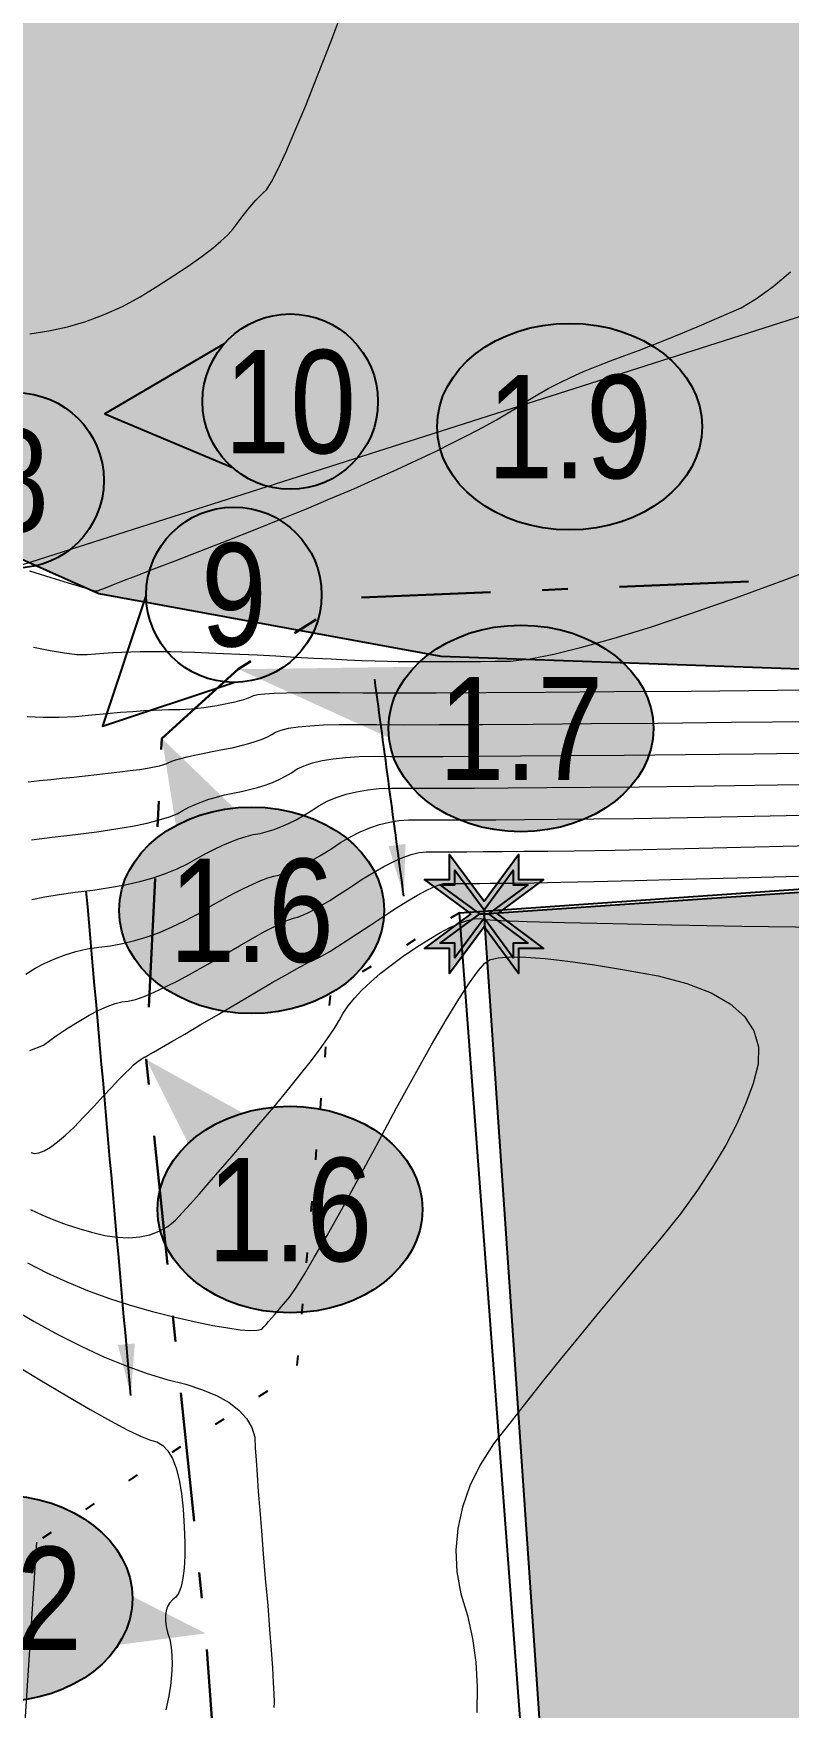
# Model space of a CAD drawing. Extents: x -19176 to -17597, y 5652440 to 5654285.
# Drawn here: x -17832.61 to -17825.31, y 5653140.48 to 5653156.69 of the extents above; entities that cross this region are included whole.
import ezdxf
from ezdxf.enums import TextEntityAlignment as Align

# ---------------------------------------------------------------- set-up
doc = ezdxf.new("R2010")
doc.units = 0
doc.header["$LTSCALE"] = 5
doc.linetypes.add('CENTERLINEX3', pattern=[5, 2.5, -1, 0.5, -1])
doc.linetypes.add('foc-TOPO', pattern=[1, 0.2, -0.8])
for name, color, linetype in [('AS-FENCE-DASH', 48, 'foc-FENCE-DASH'), ('AS-ROADS', 254, 'Continuous'), ('CG-NOTES', 7, 'Continuous'), ('L-MON', 1, 'Continuous'), ('P-ELEVATION', 7, 'Continuous'), ('P-PROPOSED', 10, 'Continuous'), ('P-PROPOSED-H', 21, 'Continuous'), ('T-LOW-AREA', 48, 'foc-TOPO')]:
    doc.layers.add(name, color=color, linetype=linetype)
for name, color, linetype, lineweight, true_color in [('AS-STORM', 7, 'foc-STORM', 9, 0x29a300), ('C-TOPO-MAJR', 7, 'Continuous', 15, 0xd3aa5f), ('C-TOPO-MINR', 7, 'Continuous', 13, 0xe9d5af), ('EXISTING PIPE IP', 7, 'CENTERLINEX3', 30, 0x3800e0)]:
    doc.layers.add(name, color=color, linetype=linetype, lineweight=lineweight, true_color=true_color)
doc.layers.add('T-ELEVATION', color=48, linetype='Continuous', lineweight=18)
doc.styles.add('0.50', font='ARIALN.TTF', dxfattribs={"height": 0.5})
doc.styles.add('80', font='ARIALN.TTF', dxfattribs={"height": 10})
doc.styles.add('80L', font='ARIALN.TTF', dxfattribs={"height": 10})
doc.styles.add('foc-LtypeFont', font='ARIALN.TTF', dxfattribs={"height": 7.35})
doc.linetypes.add('foc-FENCE-DASH', pattern='A,0.5,-0.5,1,-0.5,1,-0.5,1,-0.5,1,-0.5,["X",foc-LtypeFont,S=0.2,R=0,X=-0.625,Y=-0.75],-0.5', length=7.5)
doc.linetypes.add('foc-STORM', pattern='A,10,-1,["ST",foc-LtypeFont,S=0.2,R=0,X=-0.5,Y=-0.75],-2.75', length=13.75)
doc.linetypes.add('foc-TOPO-flowdirection-NOLINE', pattern='A,0,[">",foc-LtypeFont,S=0.3,R=0,X=0,Y=-0.945],-20,[">",foc-LtypeFont,S=0.3,R=0,X=0,Y=-0.945],0', length=20)
doc.dimstyles.new('Compass 250', dxfattribs={"dimscale": 0.25, "dimtxt": 0.45, "dimasz": 2, "dimexe": 0.2, "dimexo": 0.0625, "dimgap": 0.5, "dimtad": 0, "dimtih": 1, "dimtoh": 1, "dimzin": 0, "dimdsep": 46, "dimtxsty": '0.50', "dimcen": 0.1, "dimse1": 1, "dimse2": 1, "dimclrd": 256, "dimclrt": 256, "dimaunit": 1, "dimadec": 4, "dimazin": 0, "dimtfac": 0.06, "dimtofl": 0, "dimtmove": 0, "dimatfit": 0, "dimfxl": 0.2, "dimtolj": 1, "dimtzin": 0, "dimlwd": -1, "dimarcsym": 0})

# ---------------------------------------------------------------- blocks, each defined once
blk = doc.blocks.new('TEMP')
h = blk.add_hatch(color=255)
h.dxf.hatch_style = 1
h.paths.add_polyline_path([(0, 0.251), (-0.666, 1.152), (-0.666, 0.666), (-1.152, 0.666), (-0.251, 0), (-1.152, -0.666), (-0.666, -0.666), (-0.666, -1.152), (0, -0.251), (0.666, -1.152), (0.666, -0.666), (1.152, -0.666), (0.251, 0), (1.152, 0.666), (0.666, 0.666), (0.666, 1.152)])
h.paths.add_polyline_path([(0.566, 0.849), (0.566, 0.566), (0.849, 0.566), (0.083, 0), (0.849, -0.566), (0.566, -0.566), (0.566, -0.849), (0, -0.083), (-0.566, -0.849), (-0.566, -0.566), (-0.849, -0.566), (-0.083, 0), (-0.849, 0.566), (-0.566, 0.566), (-0.566, 0.849), (0, 0.083)], flags=16)
h = blk.add_hatch(color=1)
h.dxf.hatch_style = 1
h.paths.add_polyline_path([(0, 0.083), (-0.566, 0.849), (-0.566, 0.566), (-0.849, 0.566), (-0.083, 0), (-0.849, -0.566), (-0.566, -0.566), (-0.566, -0.849), (0, -0.083), (0.566, -0.849), (0.566, -0.566), (0.849, -0.566), (0.083, 0), (0.849, 0.566), (0.566, 0.566), (0.566, 0.849)])
at = {"color": 1}
for p, q in [((-0.083, 0), (0.083, 0)), ((0, 0.083), (0, -0.083))]:
    blk.add_line(p, q, dxfattribs=at)
at = {"color": 255, "flags": 128}
blk.add_lwpolyline([(-0.251, 0), (-1.152, 0.666), (-0.666, 0.666), (-0.666, 1.152), (0, 0.251), (0.666, 1.152), (0.666, 0.666), (1.152, 0.666), (0.251, 0), (1.152, -0.666), (0.666, -0.666), (0.666, -1.152), (0, -0.251), (-0.666, -1.152), (-0.666, -0.666), (-1.152, -0.666)], close=True, dxfattribs=at)
at = {"color": 1, "flags": 128}
blk.add_lwpolyline([(-0.083, 0), (-0.849, 0.566), (-0.566, 0.566), (-0.566, 0.849), (0, 0.083), (0.566, 0.849), (0.566, 0.566), (0.849, 0.566), (0.083, 0), (0.849, -0.566), (0.566, -0.566), (0.566, -0.849), (0, -0.083), (-0.566, -0.849), (-0.566, -0.566), (-0.849, -0.566)], close=True, dxfattribs=at)
blk = doc.blocks.new('*U32')
at = {"layer": 'CG-NOTES', "color": 182}
blk.add_lwpolyline([(-1.55, 8.34), (-14.84, 10.18), (-8.34, -1.55)], dxfattribs=at)
blk.add_circle((0, 0), 8.49, dxfattribs=at)
at = {"color": 182, "style": '80L'}
blk.add_attdef('#', text='', height=10, dxfattribs=at).set_placement((0, 0), align=Align.MIDDLE_CENTER)
blk = doc.blocks.new('*U33')
at = {"layer": 'CG-NOTES', "color": 182}
blk.add_lwpolyline([(-8.49, 0), (-12.73, -12.73), (0, -8.49)], dxfattribs=at)
blk.add_circle((0, 0), 8.49, dxfattribs=at)
at = {"color": 182, "style": '80L'}
blk.add_attdef('#', text='', height=10, dxfattribs=at).set_placement((0, 0), align=Align.MIDDLE_CENTER)
blk = doc.blocks.new('*U34')
at = {"layer": 'CG-NOTES', "color": 182}
blk.add_lwpolyline([(-6.38, 5.6), (-17.96, -1.17), (-5.6, -6.38)], dxfattribs=at)
blk.add_circle((0, 0), 8.49, dxfattribs=at)
at = {"color": 182, "style": '80L'}
blk.add_attdef('#', text='', height=10, dxfattribs=at).set_placement((0, 0), align=Align.MIDDLE_CENTER)
blk = doc.blocks.new('*U54')
at = {"layer": 'P-ELEVATION'}
h = blk.add_hatch(color=111, dxfattribs=at)
h.dxf.hatch_style = 1
edge = h.paths.add_edge_path()
edge.add_ellipse((0, 0), major_axis=(-12.83, 0), ratio=0.779302, start_angle=0, end_angle=360)
at = {"layer": 'P-ELEVATION', "color": 7, "flags": 128}
blk.add_lwpolyline([(0, 0, 12.5, 0, 0), (19.92, -3.39, 0, 0, 0)], format="xyseb", dxfattribs=at)
at = {"layer": 'P-ELEVATION', "color": 7}
blk.add_ellipse((0, 0), major_axis=(-12.83, 0), ratio=0.779302, dxfattribs=at)
at = {"layer": 'P-ELEVATION', "style": '80'}
blk.add_attdef('ELEVATION', text='', height=10, dxfattribs=at).set_placement((0, 0), align=Align.MIDDLE_CENTER)
blk = doc.blocks.new('*U61')
at = {"layer": 'P-ELEVATION'}
h = blk.add_hatch(color=111, dxfattribs=at)
h.dxf.hatch_style = 1
edge = h.paths.add_edge_path()
edge.add_ellipse((0, 0), major_axis=(-12.83, 0), ratio=0.779302, start_angle=0, end_angle=360)
at = {"layer": 'P-ELEVATION', "color": 7, "flags": 128}
blk.add_lwpolyline([(0, 0, 12.5, 0, 0), (-13.91, 14.52, 0, 0, 0)], format="xyseb", dxfattribs=at)
at = {"layer": 'P-ELEVATION', "color": 7}
blk.add_ellipse((0, 0), major_axis=(-12.83, 0), ratio=0.779302, dxfattribs=at)
at = {"layer": 'P-ELEVATION', "style": '80'}
blk.add_attdef('ELEVATION', text='', height=10, dxfattribs=at).set_placement((0, 0), align=Align.MIDDLE_CENTER)
blk = doc.blocks.new('*U60')
at = {"layer": 'P-ELEVATION'}
h = blk.add_hatch(color=111, dxfattribs=at)
h.dxf.hatch_style = 1
edge = h.paths.add_edge_path()
edge.add_ellipse((0, 0), major_axis=(-12.83, 0), ratio=0.779302, start_angle=0, end_angle=360)
at = {"layer": 'P-ELEVATION', "color": 7, "flags": 128}
blk.add_lwpolyline([(0, 0, 12.5, 0, 0), (-8.68, 16.65, 0, 0, 0)], format="xyseb", dxfattribs=at)
at = {"layer": 'P-ELEVATION', "color": 7}
blk.add_ellipse((0, 0), major_axis=(-12.83, 0), ratio=0.779302, dxfattribs=at)
at = {"layer": 'P-ELEVATION', "style": '80'}
blk.add_attdef('ELEVATION', text='', height=10, dxfattribs=at).set_placement((0, 0), align=Align.MIDDLE_CENTER)
blk = doc.blocks.new('*U59')
at = {"layer": 'P-ELEVATION'}
h = blk.add_hatch(color=111, dxfattribs=at)
h.dxf.hatch_style = 1
edge = h.paths.add_edge_path()
edge.add_ellipse((0, 0), major_axis=(-12.83, 0), ratio=0.779302, start_angle=0, end_angle=360)
at = {"layer": 'P-ELEVATION', "color": 7, "flags": 128}
blk.add_lwpolyline([(0, 0, 12.5, 0, 0), (-27.35, 5.74, 0, 0, 0)], format="xyseb", dxfattribs=at)
at = {"layer": 'P-ELEVATION', "color": 7}
blk.add_ellipse((0, 0), major_axis=(-12.83, 0), ratio=0.779302, dxfattribs=at)
at = {"layer": 'P-ELEVATION', "style": '80'}
blk.add_attdef('ELEVATION', text='', height=10, dxfattribs=at).set_placement((0, 0), align=Align.MIDDLE_CENTER)
blk = doc.blocks.new('*U58')
at = {"layer": 'P-ELEVATION'}
h = blk.add_hatch(color=111, dxfattribs=at)
h.dxf.hatch_style = 1
edge = h.paths.add_edge_path()
edge.add_ellipse((0, 0), major_axis=(-12.83, 0), ratio=0.779302, start_angle=0, end_angle=360)
at = {"layer": 'P-ELEVATION', "color": 7, "flags": 128}
blk.add_lwpolyline([(0, 0, 12.5, 0, 0), (-21.28, -16.57, 0, 0, 0)], format="xyseb", dxfattribs=at)
at = {"layer": 'P-ELEVATION', "color": 7}
blk.add_ellipse((0, 0), major_axis=(-12.83, 0), ratio=0.779302, dxfattribs=at)
at = {"layer": 'P-ELEVATION', "style": '80'}
blk.add_attdef('ELEVATION', text='', height=10, dxfattribs=at).set_placement((0, 0), align=Align.MIDDLE_CENTER)

msp = doc.modelspace()

# ---------------------------------------------------------------- hatches: boundary and pattern name
at = {"layer": 'AS-ROADS'}
h = msp.add_hatch(color=256, dxfattribs=at)
h.dxf.hatch_style = 1
h.paths.add_polyline_path([(-17840.001, 5653181.093), (-17842.223, 5653186.461), (-17843.867, 5653190.672), (-17846.072, 5653188.743), (-17848.06, 5653187.446), (-17846.232, 5653182.05), (-17844.662, 5653175.77), (-17842.4, 5653169.028), (-17840.078, 5653161.789), (-17839.028, 5653157.772), (-17837.646, 5653155.027), (-17834.845, 5653152.543), (-17831.983, 5653151.268), (-17828.673, 5653150.66), (-17821.175, 5653150.398), (-17813.473, 5653150.538), (-17810.145, 5653150.42), (-17811.091, 5653159.359), (-17821.638, 5653158.939), (-17829.943, 5653158.678), (-17830.923, 5653158.858), (-17831.391, 5653159.511), (-17833.314, 5653164.083), (-17834.986, 5653168.263), (-17836.41, 5653171.965)])
at = {"layer": 'P-PROPOSED-H'}
h = msp.add_hatch(color=256, dxfattribs=at)
h.dxf.hatch_style = 1
h.paths.add_polyline_path([(-17826.194, 5653118.235), (-17828.254, 5653148.165), (-17798.325, 5653150.225), (-17796.265, 5653120.296)])

# ---------------------------------------------------------------- linework, layer by layer
at = {"layer": 'AS-FENCE-DASH', "ltscale": 0.1, "flags": 128}
msp.add_lwpolyline([(-17827.12, 5653130.024), (-17827.331, 5653132.746), (-17828.493, 5653148.176), (-17813.022, 5653149.257), (-17798.608, 5653150.231), (-17797.454, 5653134.793), (-17796.392, 5653120.419), (-17811.233, 5653119.234), (-17826.186, 5653118.067)], dxfattribs=at)
at = {"layer": 'AS-ROADS', "flags": 128}
msp.add_lwpolyline([(-17848.06, 5653187.446), (-17846.232, 5653182.05), (-17844.662, 5653175.77), (-17842.4, 5653169.028), (-17840.078, 5653161.789), (-17839.028, 5653157.772), (-17837.646, 5653155.027), (-17834.845, 5653152.543), (-17831.983, 5653151.268), (-17828.673, 5653150.66), (-17821.175, 5653150.398), (-17813.473, 5653150.538), (-17810.145, 5653150.42), (-17811.091, 5653159.359), (-17821.638, 5653158.939), (-17829.943, 5653158.678), (-17830.923, 5653158.858), (-17831.391, 5653159.511), (-17833.314, 5653164.083), (-17834.986, 5653168.263), (-17836.41, 5653171.965), (-17840.001, 5653181.093), (-17842.223, 5653186.461), (-17843.867, 5653190.672)], dxfattribs=at)
at = {"layer": 'AS-STORM', "ltscale": 0.1, "flags": 128}
msp.add_lwpolyline([(-17847.039, 5653190.174), (-17842.334, 5653148.478), (-17801.054, 5653161.664), (-17801.618, 5653168.568)], dxfattribs=at)
at = {"layer": 'AS-STORM', "linetype": 'foc-TOPO-flowdirection-NOLINE', "ltscale": 0.1, "flags": 128}
msp.add_lwpolyline([(-17847.039, 5653190.174), (-17842.334, 5653148.478), (-17801.054, 5653161.664), (-17801.618, 5653168.568)], dxfattribs=at)
at = {"layer": 'C-TOPO-MAJR', "flags": 128}
for points in [[(-17832.677, 5653150.078), (-17832.522, 5653150.07), (-17832.366, 5653150.07), (-17832.208, 5653150.077), (-17832.05, 5653150.093), (-17831.905, 5653150.106), (-17831.772, 5653150.118), (-17831.653, 5653150.127), (-17831.547, 5653150.135), (-17831.454, 5653150.14), (-17831.374, 5653150.143), (-17831.308, 5653150.145), (-17831.254, 5653150.144), (-17831.199, 5653150.145), (-17831.143, 5653150.148), (-17831.085, 5653150.152), (-17831.026, 5653150.158), (-17830.965, 5653150.165), (-17830.903, 5653150.174), (-17830.84, 5653150.185), (-17830.775, 5653150.197), (-17830.716, 5653150.209), (-17830.664, 5653150.22), (-17830.618, 5653150.231), (-17830.579, 5653150.242), (-17830.545, 5653150.253), (-17830.518, 5653150.263), (-17830.498, 5653150.273), (-17830.483, 5653150.282), (-17830.443, 5653150.29), (-17830.376, 5653150.297), (-17830.284, 5653150.302), (-17830.165, 5653150.306), (-17830.02, 5653150.308), (-17829.849, 5653150.309), (-17829.652, 5653150.309), (-17829.428, 5653150.307), (-17829.117, 5653150.306), (-17828.719, 5653150.307), (-17828.233, 5653150.309), (-17827.659, 5653150.313), (-17826.998, 5653150.318), (-17826.249, 5653150.324), (-17825.413, 5653150.332), (-17824.489, 5653150.341)], [(-17832.65, 5653146.843), (-17832.518, 5653146.896), (-17832.395, 5653146.984), (-17832.28, 5653147.061), (-17832.173, 5653147.128), (-17832.075, 5653147.186), (-17831.984, 5653147.233), (-17831.901, 5653147.27), (-17831.826, 5653147.297), (-17831.759, 5653147.313), (-17831.7, 5653147.32), (-17831.629, 5653147.338), (-17831.544, 5653147.367), (-17831.446, 5653147.407), (-17831.336, 5653147.458), (-17831.213, 5653147.52), (-17831.077, 5653147.594), (-17830.928, 5653147.678), (-17830.766, 5653147.774), (-17830.62, 5653147.858), (-17830.491, 5653147.932), (-17830.378, 5653147.994), (-17830.282, 5653148.044), (-17830.201, 5653148.084), (-17830.138, 5653148.112), (-17830.09, 5653148.129), (-17830.059, 5653148.135), (-17830.017, 5653148.15), (-17829.965, 5653148.173), (-17829.903, 5653148.206), (-17829.83, 5653148.247), (-17829.746, 5653148.297), (-17829.652, 5653148.356), (-17829.548, 5653148.424), (-17829.433, 5653148.501), (-17829.325, 5653148.568), (-17829.223, 5653148.625), (-17829.128, 5653148.673), (-17829.04, 5653148.711), (-17828.958, 5653148.74), (-17828.883, 5653148.759), (-17828.814, 5653148.768), (-17828.752, 5653148.767), (-17828.666, 5653148.767), (-17828.555, 5653148.767), (-17828.42, 5653148.768), (-17828.261, 5653148.769), (-17828.078, 5653148.77), (-17827.87, 5653148.772), (-17827.638, 5653148.774), (-17827.382, 5653148.777), (-17826.985, 5653148.784), (-17826.447, 5653148.795), (-17825.768, 5653148.811), (-17824.948, 5653148.831)], [(-17832.849, 5653143.835), (-17832.554, 5653143.655), (-17832.293, 5653143.499), (-17832.065, 5653143.366), (-17831.869, 5653143.257), (-17831.707, 5653143.171), (-17831.578, 5653143.108), (-17831.482, 5653143.069), (-17831.42, 5653143.054), (-17831.363, 5653143.019), (-17831.314, 5653142.965), (-17831.271, 5653142.891), (-17831.234, 5653142.798), (-17831.205, 5653142.686), (-17831.181, 5653142.554), (-17831.165, 5653142.403), (-17831.155, 5653142.232), (-17831.15, 5653142.08), (-17831.151, 5653141.946), (-17831.158, 5653141.83), (-17831.169, 5653141.732), (-17831.187, 5653141.653), (-17831.209, 5653141.591), (-17831.237, 5653141.548), (-17831.271, 5653141.523), (-17831.298, 5653141.493), (-17831.318, 5653141.458), (-17831.331, 5653141.418), (-17831.337, 5653141.373), (-17831.337, 5653141.322), (-17831.33, 5653141.267), (-17831.317, 5653141.207), (-17831.296, 5653141.141), (-17831.282, 5653141.067), (-17831.275, 5653140.986), (-17831.273, 5653140.896), (-17831.279, 5653140.798), (-17831.29, 5653140.692), (-17831.308, 5653140.579), (-17831.333, 5653140.457)]]:
    msp.add_lwpolyline(points, dxfattribs=at)
at = {"layer": 'C-TOPO-MINR', "flags": 128}
for points in [[(-17832.651, 5653153.784), (-17832.468, 5653153.81), (-17832.287, 5653153.85), (-17832.108, 5653153.902), (-17831.931, 5653153.969), (-17831.755, 5653154.048), (-17831.582, 5653154.141), (-17831.41, 5653154.247), (-17831.255, 5653154.346), (-17831.117, 5653154.439), (-17830.996, 5653154.524), (-17830.892, 5653154.603), (-17830.805, 5653154.675), (-17830.735, 5653154.74), (-17830.682, 5653154.799), (-17830.645, 5653154.85), (-17830.609, 5653154.899), (-17830.573, 5653154.946), (-17830.537, 5653154.99), (-17830.502, 5653155.032), (-17830.466, 5653155.072), (-17830.431, 5653155.109), (-17830.396, 5653155.144), (-17830.361, 5653155.177), (-17830.312, 5653155.253), (-17830.25, 5653155.373), (-17830.173, 5653155.537), (-17830.084, 5653155.744), (-17829.98, 5653155.994), (-17829.863, 5653156.289), (-17829.732, 5653156.627), (-17829.587, 5653157.008)], [(-17832.654, 5653151.486), (-17832.447, 5653151.422), (-17832.279, 5653151.371), (-17832.151, 5653151.332), (-17832.064, 5653151.307), (-17832.017, 5653151.294), (-17832.01, 5653151.294), (-17832.003, 5653151.294), (-17831.997, 5653151.295), (-17831.992, 5653151.295), (-17831.987, 5653151.296), (-17831.982, 5653151.297), (-17831.978, 5653151.299), (-17831.975, 5653151.3), (-17831.972, 5653151.302), (-17831.935, 5653151.317), (-17831.864, 5653151.345), (-17831.76, 5653151.386), (-17831.622, 5653151.439), (-17831.45, 5653151.506), (-17831.244, 5653151.586), (-17831.005, 5653151.678), (-17830.732, 5653151.784), (-17830.468, 5653151.888), (-17830.215, 5653151.99), (-17829.972, 5653152.089), (-17829.739, 5653152.187), (-17829.515, 5653152.283), (-17829.302, 5653152.377), (-17829.099, 5653152.468), (-17828.905, 5653152.558), (-17828.725, 5653152.644), (-17828.558, 5653152.726), (-17828.404, 5653152.804), (-17828.262, 5653152.879), (-17828.134, 5653152.949), (-17828.02, 5653153.016), (-17827.918, 5653153.078), (-17827.829, 5653153.137), (-17827.734, 5653153.195), (-17827.632, 5653153.252), (-17827.525, 5653153.308), (-17827.411, 5653153.363), (-17827.29, 5653153.417), (-17827.163, 5653153.47), (-17827.03, 5653153.522), (-17826.891, 5653153.573), (-17826.751, 5653153.625), (-17826.611, 5653153.679), (-17826.471, 5653153.735), (-17826.33, 5653153.792), (-17826.19, 5653153.85), (-17826.049, 5653153.91), (-17825.908, 5653153.972), (-17825.767, 5653154.035), (-17825.616, 5653154.124), (-17825.457, 5653154.24), (-17825.289, 5653154.383)], [(-17832.616, 5653150.749), (-17832.455, 5653150.715), (-17832.314, 5653150.692), (-17832.194, 5653150.679), (-17832.095, 5653150.676), (-17832.016, 5653150.684), (-17831.935, 5653150.69), (-17831.851, 5653150.696), (-17831.764, 5653150.7), (-17831.674, 5653150.703), (-17831.582, 5653150.705), (-17831.487, 5653150.706), (-17831.39, 5653150.706), (-17831.289, 5653150.705), (-17831.178, 5653150.703), (-17831.055, 5653150.699), (-17830.921, 5653150.694), (-17830.775, 5653150.688), (-17830.618, 5653150.681), (-17830.449, 5653150.673), (-17830.27, 5653150.663), (-17830.079, 5653150.652), (-17829.9, 5653150.642), (-17829.733, 5653150.634), (-17829.579, 5653150.626), (-17829.437, 5653150.62), (-17829.308, 5653150.616), (-17829.19, 5653150.612), (-17829.086, 5653150.61), (-17828.993, 5653150.61), (-17828.893, 5653150.609), (-17828.787, 5653150.609), (-17828.673, 5653150.609), (-17828.552, 5653150.609), (-17828.424, 5653150.61), (-17828.289, 5653150.611), (-17828.148, 5653150.612), (-17827.999, 5653150.613), (-17827.809, 5653150.636), (-17827.579, 5653150.681), (-17827.308, 5653150.747), (-17826.996, 5653150.834), (-17826.644, 5653150.943), (-17826.251, 5653151.074), (-17825.817, 5653151.226), (-17825.343, 5653151.399), (-17824.893, 5653151.567)], [(-17832.665, 5653149.446), (-17832.556, 5653149.456), (-17832.446, 5653149.468), (-17832.336, 5653149.479), (-17832.225, 5653149.491), (-17832.114, 5653149.503), (-17832.003, 5653149.515), (-17831.891, 5653149.528), (-17831.779, 5653149.54), (-17831.678, 5653149.553), (-17831.59, 5653149.565), (-17831.513, 5653149.577), (-17831.448, 5653149.589), (-17831.394, 5653149.6), (-17831.353, 5653149.611), (-17831.323, 5653149.622), (-17831.305, 5653149.633), (-17831.277, 5653149.645), (-17831.238, 5653149.657), (-17831.188, 5653149.671), (-17831.129, 5653149.686), (-17831.058, 5653149.702), (-17830.977, 5653149.719), (-17830.886, 5653149.737), (-17830.784, 5653149.756), (-17830.691, 5653149.775), (-17830.606, 5653149.795), (-17830.53, 5653149.816), (-17830.461, 5653149.837), (-17830.402, 5653149.859), (-17830.351, 5653149.881), (-17830.308, 5653149.903), (-17830.273, 5653149.926), (-17830.219, 5653149.946), (-17830.146, 5653149.963), (-17830.053, 5653149.976), (-17829.94, 5653149.987), (-17829.808, 5653149.995), (-17829.656, 5653149.999), (-17829.484, 5653150), (-17829.293, 5653149.999), (-17829.027, 5653149.998), (-17828.686, 5653149.999), (-17828.27, 5653150.001), (-17827.78, 5653150.004), (-17827.214, 5653150.008), (-17826.573, 5653150.014), (-17825.858, 5653150.021), (-17825.068, 5653150.028)], [(-17832.635, 5653148.884), (-17832.435, 5653148.908), (-17832.208, 5653148.934), (-17832.002, 5653148.961), (-17831.819, 5653148.988), (-17831.657, 5653149.016), (-17831.516, 5653149.045), (-17831.397, 5653149.075), (-17831.3, 5653149.105), (-17831.224, 5653149.136), (-17831.17, 5653149.168), (-17831.113, 5653149.198), (-17831.051, 5653149.226), (-17830.986, 5653149.252), (-17830.917, 5653149.276), (-17830.844, 5653149.297), (-17830.767, 5653149.317), (-17830.687, 5653149.335), (-17830.603, 5653149.351), (-17830.523, 5653149.369), (-17830.446, 5653149.39), (-17830.373, 5653149.413), (-17830.303, 5653149.439), (-17830.238, 5653149.468), (-17830.176, 5653149.499), (-17830.118, 5653149.533), (-17830.063, 5653149.57), (-17829.996, 5653149.601), (-17829.915, 5653149.628), (-17829.821, 5653149.651), (-17829.715, 5653149.668), (-17829.595, 5653149.681), (-17829.462, 5653149.689), (-17829.317, 5653149.692), (-17829.158, 5653149.691), (-17828.937, 5653149.69), (-17828.653, 5653149.691), (-17828.308, 5653149.693), (-17827.9, 5653149.695), (-17827.43, 5653149.699), (-17826.898, 5653149.703), (-17826.303, 5653149.709), (-17825.646, 5653149.716), (-17824.982, 5653149.724)], [(-17832.632, 5653148.306), (-17832.506, 5653148.331), (-17832.366, 5653148.355), (-17832.21, 5653148.377), (-17832.039, 5653148.396), (-17831.878, 5653148.42), (-17831.727, 5653148.448), (-17831.586, 5653148.48), (-17831.456, 5653148.516), (-17831.336, 5653148.557), (-17831.225, 5653148.601), (-17831.125, 5653148.65), (-17831.035, 5653148.703), (-17830.948, 5653148.751), (-17830.864, 5653148.794), (-17830.783, 5653148.832), (-17830.705, 5653148.865), (-17830.63, 5653148.893), (-17830.557, 5653148.915), (-17830.488, 5653148.933), (-17830.422, 5653148.945), (-17830.354, 5653148.963), (-17830.286, 5653148.984), (-17830.216, 5653149.011), (-17830.146, 5653149.042), (-17830.074, 5653149.078), (-17830.001, 5653149.118), (-17829.928, 5653149.164), (-17829.853, 5653149.213), (-17829.772, 5653149.257), (-17829.684, 5653149.294), (-17829.59, 5653149.325), (-17829.49, 5653149.349), (-17829.383, 5653149.367), (-17829.269, 5653149.379), (-17829.149, 5653149.384), (-17829.023, 5653149.383), (-17828.846, 5653149.383), (-17828.621, 5653149.383), (-17828.345, 5653149.384), (-17828.02, 5653149.386), (-17827.646, 5653149.389), (-17827.222, 5653149.393), (-17826.748, 5653149.397), (-17826.225, 5653149.403), (-17825.634, 5653149.411), (-17824.975, 5653149.422)], [(-17832.69, 5653147.583), (-17832.6, 5653147.639), (-17832.506, 5653147.688), (-17832.409, 5653147.732), (-17832.308, 5653147.769), (-17832.204, 5653147.801), (-17832.096, 5653147.826), (-17831.984, 5653147.845), (-17831.869, 5653147.858), (-17831.753, 5653147.879), (-17831.635, 5653147.907), (-17831.516, 5653147.943), (-17831.396, 5653147.987), (-17831.274, 5653148.039), (-17831.151, 5653148.098), (-17831.027, 5653148.164), (-17830.901, 5653148.239), (-17830.784, 5653148.305), (-17830.678, 5653148.363), (-17830.581, 5653148.413), (-17830.493, 5653148.455), (-17830.416, 5653148.488), (-17830.348, 5653148.514), (-17830.289, 5653148.531), (-17830.24, 5653148.54), (-17830.186, 5653148.556), (-17830.125, 5653148.579), (-17830.059, 5653148.608), (-17829.988, 5653148.645), (-17829.91, 5653148.688), (-17829.827, 5653148.737), (-17829.738, 5653148.794), (-17829.643, 5653148.857), (-17829.548, 5653148.912), (-17829.454, 5653148.96), (-17829.359, 5653148.999), (-17829.265, 5653149.03), (-17829.17, 5653149.053), (-17829.076, 5653149.069), (-17828.982, 5653149.076), (-17828.887, 5653149.075), (-17828.756, 5653149.075), (-17828.588, 5653149.075), (-17828.383, 5653149.076), (-17828.141, 5653149.078), (-17827.862, 5653149.08), (-17827.546, 5653149.082), (-17827.193, 5653149.086), (-17826.803, 5653149.09), (-17826.286, 5653149.098), (-17825.64, 5653149.111), (-17824.867, 5653149.128)], [(-17832.641, 5653145.854), (-17832.605, 5653145.845), (-17832.562, 5653145.851), (-17832.51, 5653145.872), (-17832.45, 5653145.907), (-17832.382, 5653145.957), (-17832.306, 5653146.022), (-17832.222, 5653146.101), (-17832.13, 5653146.196), (-17832.029, 5653146.304), (-17831.939, 5653146.401), (-17831.86, 5653146.486), (-17831.791, 5653146.558), (-17831.732, 5653146.619), (-17831.684, 5653146.667), (-17831.646, 5653146.703), (-17831.619, 5653146.727), (-17831.602, 5653146.739), (-17831.587, 5653146.749), (-17831.574, 5653146.758), (-17831.562, 5653146.766), (-17831.553, 5653146.772), (-17831.545, 5653146.777), (-17831.538, 5653146.78), (-17831.534, 5653146.782), (-17831.531, 5653146.782), (-17831.504, 5653146.797), (-17831.452, 5653146.826), (-17831.376, 5653146.871), (-17831.276, 5653146.929), (-17831.151, 5653147.002), (-17831.002, 5653147.09), (-17830.829, 5653147.192), (-17830.631, 5653147.309), (-17830.456, 5653147.412), (-17830.304, 5653147.5), (-17830.176, 5653147.574), (-17830.07, 5653147.634), (-17829.987, 5653147.679), (-17829.928, 5653147.71), (-17829.891, 5653147.727), (-17829.878, 5653147.73), (-17829.849, 5653147.743), (-17829.805, 5653147.768), (-17829.746, 5653147.803), (-17829.672, 5653147.85), (-17829.582, 5653147.907), (-17829.478, 5653147.975), (-17829.358, 5653148.054), (-17829.223, 5653148.145), (-17829.101, 5653148.224), (-17828.992, 5653148.291), (-17828.897, 5653148.347), (-17828.815, 5653148.392), (-17828.745, 5653148.426), (-17828.689, 5653148.448), (-17828.647, 5653148.459), (-17828.617, 5653148.459), (-17828.575, 5653148.459), (-17828.523, 5653148.459), (-17828.458, 5653148.46), (-17828.382, 5653148.46), (-17828.294, 5653148.461), (-17828.194, 5653148.462), (-17828.083, 5653148.463), (-17827.96, 5653148.464), (-17827.77, 5653148.467), (-17827.512, 5653148.473), (-17827.187, 5653148.48), (-17826.794, 5653148.49), (-17826.334, 5653148.502), (-17825.806, 5653148.516), (-17825.211, 5653148.532)], [(-17832.645, 5653145.303), (-17832.533, 5653145.251), (-17832.417, 5653145.203), (-17832.298, 5653145.159), (-17832.177, 5653145.12), (-17832.052, 5653145.084), (-17831.924, 5653145.053), (-17831.804, 5653145.035), (-17831.691, 5653145.03), (-17831.586, 5653145.038), (-17831.489, 5653145.059), (-17831.398, 5653145.093), (-17831.316, 5653145.14), (-17831.241, 5653145.2), (-17831.173, 5653145.273), (-17831.096, 5653145.359), (-17831.009, 5653145.456), (-17830.913, 5653145.566), (-17830.807, 5653145.687), (-17830.692, 5653145.821), (-17830.567, 5653145.967), (-17830.433, 5653146.125), (-17830.289, 5653146.295), (-17830.159, 5653146.453), (-17830.042, 5653146.598), (-17829.938, 5653146.73), (-17829.847, 5653146.85), (-17829.77, 5653146.958), (-17829.706, 5653147.053), (-17829.655, 5653147.135), (-17829.618, 5653147.205), (-17829.569, 5653147.277), (-17829.509, 5653147.351), (-17829.437, 5653147.428), (-17829.354, 5653147.506), (-17829.26, 5653147.587), (-17829.154, 5653147.67), (-17829.037, 5653147.756), (-17828.908, 5653147.844), (-17828.79, 5653147.919), (-17828.682, 5653147.983), (-17828.584, 5653148.034), (-17828.496, 5653148.074), (-17828.418, 5653148.101), (-17828.35, 5653148.117), (-17828.292, 5653148.12), (-17828.245, 5653148.112), (-17828.093, 5653148.103), (-17827.836, 5653148.093), (-17827.474, 5653148.083), (-17827.008, 5653148.072), (-17826.436, 5653148.06), (-17825.76, 5653148.048), (-17824.98, 5653148.036)], [(-17832.674, 5653144.787), (-17832.485, 5653144.691), (-17832.291, 5653144.602), (-17832.092, 5653144.519), (-17831.888, 5653144.444), (-17831.678, 5653144.376), (-17831.463, 5653144.315), (-17831.243, 5653144.261), (-17831.048, 5653144.217), (-17830.879, 5653144.181), (-17830.734, 5653144.156), (-17830.614, 5653144.139), (-17830.52, 5653144.132), (-17830.45, 5653144.134), (-17830.406, 5653144.146), (-17830.386, 5653144.167), (-17830.364, 5653144.191), (-17830.34, 5653144.219), (-17830.312, 5653144.25), (-17830.282, 5653144.285), (-17830.249, 5653144.323), (-17830.213, 5653144.365), (-17830.175, 5653144.41), (-17830.134, 5653144.458), (-17830.074, 5653144.547), (-17829.993, 5653144.676), (-17829.894, 5653144.844), (-17829.774, 5653145.053), (-17829.635, 5653145.301), (-17829.477, 5653145.59), (-17829.299, 5653145.918), (-17829.101, 5653146.287), (-17828.922, 5653146.613), (-17828.763, 5653146.898), (-17828.622, 5653147.14), (-17828.499, 5653147.34), (-17828.396, 5653147.498), (-17828.312, 5653147.614), (-17828.246, 5653147.688), (-17828.2, 5653147.72), (-17828.118, 5653147.74), (-17828.002, 5653147.749), (-17827.85, 5653147.747), (-17827.664, 5653147.734), (-17827.442, 5653147.709), (-17827.186, 5653147.673), (-17826.895, 5653147.625), (-17826.569, 5653147.566), (-17826.29, 5653147.492), (-17826.057, 5653147.401), (-17825.872, 5653147.295), (-17825.734, 5653147.172), (-17825.643, 5653147.034), (-17825.598, 5653146.88), (-17825.601, 5653146.71), (-17825.65, 5653146.525), (-17825.719, 5653146.332), (-17825.808, 5653146.132), (-17825.915, 5653145.926), (-17826.042, 5653145.712), (-17826.188, 5653145.491), (-17826.354, 5653145.263), (-17826.539, 5653145.028), (-17826.743, 5653144.786), (-17826.941, 5653144.55), (-17827.134, 5653144.318), (-17827.32, 5653144.091), (-17827.5, 5653143.869), (-17827.674, 5653143.653), (-17827.843, 5653143.441), (-17828.005, 5653143.234), (-17828.161, 5653143.033), (-17828.29, 5653142.83), (-17828.391, 5653142.626), (-17828.464, 5653142.42), (-17828.509, 5653142.213), (-17828.527, 5653142.004), (-17828.517, 5653141.795), (-17828.479, 5653141.583), (-17828.413, 5653141.371), (-17828.365, 5653141.149), (-17828.334, 5653140.919), (-17828.32, 5653140.68), (-17828.323, 5653140.432)], [(-17832.853, 5653144.363), (-17832.609, 5653144.22), (-17832.373, 5653144.091), (-17832.146, 5653143.976), (-17831.927, 5653143.875), (-17831.718, 5653143.788), (-17831.516, 5653143.715), (-17831.324, 5653143.656), (-17831.139, 5653143.611), (-17830.978, 5653143.558), (-17830.838, 5653143.499), (-17830.721, 5653143.433), (-17830.626, 5653143.36), (-17830.553, 5653143.28), (-17830.503, 5653143.192), (-17830.474, 5653143.098), (-17830.469, 5653142.997), (-17830.461, 5653142.875), (-17830.451, 5653142.734), (-17830.439, 5653142.573), (-17830.425, 5653142.392), (-17830.409, 5653142.191), (-17830.391, 5653141.97), (-17830.371, 5653141.729), (-17830.348, 5653141.468), (-17830.33, 5653141.237), (-17830.314, 5653141.036), (-17830.302, 5653140.865), (-17830.294, 5653140.724), (-17830.289, 5653140.613), (-17830.287, 5653140.532), (-17830.289, 5653140.48)]]:
    msp.add_lwpolyline(points, dxfattribs=at)
at = {"layer": 'EXISTING PIPE IP', "ltscale": 0.1, "flags": 128}
msp.add_lwpolyline([(-17829.512, 5653114.847), (-17829.379, 5653116.949), (-17829.83, 5653123.901), (-17830.335, 5653132.921), (-17830.949, 5653141.199), (-17831.523, 5653146.755), (-17831.373, 5653149.865), (-17830.633, 5653150.535), (-17829.555, 5653151.226), (-17820.597, 5653151.59), (-17812.15, 5653152.012), (-17804.789, 5653152.494), (-17789.185, 5653153.655)], dxfattribs=at)
at = {"layer": 'P-PROPOSED'}
msp.add_lwpolyline([(-17826.194, 5653118.235), (-17828.254, 5653148.165), (-17798.325, 5653150.225), (-17796.265, 5653120.296)], close=True, dxfattribs=at)
at = {"layer": 'T-ELEVATION', "ltscale": 0.1, "flags": 128}
msp.add_lwpolyline([(-17832.586, 5653142.082), (-17832.767, 5653139.303), (-17832.811, 5653136.42), (-17833.583, 5653134.967), (-17835.506, 5653134.484), (-17838.767, 5653134.719), (-17841.141, 5653135.732), (-17843.164, 5653137.146), (-17844.239, 5653137.41), (-17846.151, 5653136.205), (-17849.189, 5653133.093), (-17852.515, 5653130.955)], dxfattribs=at)
at = {"layer": 'T-LOW-AREA', "ltscale": 0.1, "flags": 128}
msp.add_lwpolyline([(-17828.493, 5653148.176), (-17829.739, 5653147.419), (-17830.072, 5653143.724), (-17831.565, 5653142.765), (-17832.586, 5653142.082)], dxfattribs=at)

# ---------------------------------------------------------------- block references
at = {"xscale": 0.1000155304115623, "yscale": 0.1000155304115623, "zscale": 0.1000155304115623}
for name, p, values in [('*U58', (-17827.426, 5653152.884), {'ELEVATION': '1.9'}), ('*U59', (-17827.897, 5653149.961), {'ELEVATION': '1.7'}), ('*U60', (-17830.504, 5653148.2), {'ELEVATION': '1.6'}), ('*U61', (-17830.132, 5653145.303), {'ELEVATION': '1.6'}), ('*U54', (-17832.941, 5653141.538), {'ELEVATION': '1.2'})]:
    msp.add_blockref(name, p, dxfattribs=at).add_auto_attribs(values)
at = {"layer": 'CG-NOTES', "xscale": 0.1, "yscale": 0.1, "zscale": 0.1}
for name, p, values in [('*U34', (-17830.13, 5653153.126), {'#': '10'}), ('*U32', (-17832.783, 5653152.363), {'#': '8'}), ('*U33', (-17830.675, 5653151.256), {'#': '9'})]:
    msp.add_blockref(name, p, dxfattribs=at).add_auto_attribs(values)
at = {"layer": 'L-MON', "color": 1, "xscale": 0.5, "yscale": 0.5, "zscale": 0.5}
msp.add_blockref('TEMP', (-17828.254, 5653148.165), dxfattribs=at)

# ---------------------------------------------------------------- leaders
at = {"layer": 'T-ELEVATION', "path_type": 1}
for points in [[(-17829.03, 5653148.337), (-17829.312, 5653150.44)], [(-17831.672, 5653143.501), (-17832.104, 5653148.388)]]:
    msp.add_leader(points, dimstyle='Compass 250', override={"dimgap": 0.5, "dimtad": 0, "dimclrd": 256}, dxfattribs=at)

doc.saveas('drawing.dxf')
